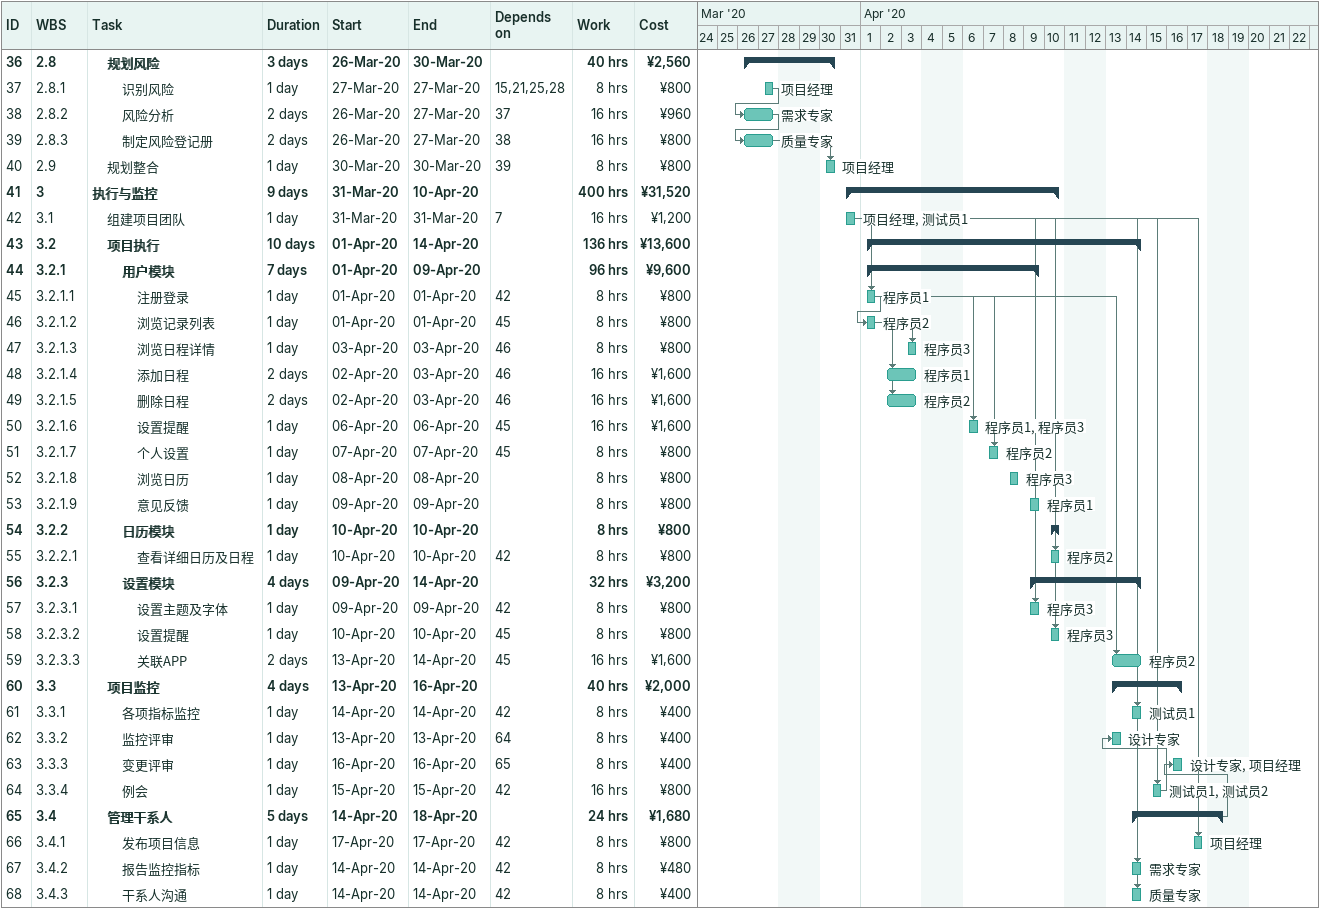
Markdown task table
| ID | WBS | Task | Duration | Start | Finish | Predecessors | Resources | Work (h) | Cost (¥) |
|---|---|---|---|---|---|---|---|---|---|
| 36 | 2.8 | **规划风险** | 3d | 2020-03-26 | 2020-03-30 |  |  | 40 | 2560 |
| 37 | 2.8.1 | 识别风险 | 1d | 2020-03-27 | 2020-03-27 | 15, 21, 25, 28 | 项目经理 | 8 | 800 |
| 38 | 2.8.2 | 风险分析 | 2d | 2020-03-26 | 2020-03-27 | 37 | 需求专家 | 16 | 960 |
| 39 | 2.8.3 | 制定风险登记册 | 2d | 2020-03-26 | 2020-03-27 | 38 | 质量专家 | 16 | 800 |
| 40 | 2.9 | 规划整合 | 1d | 2020-03-30 | 2020-03-30 | 39 | 项目经理 | 8 | 800 |
| 41 | 3 | **执行与监控** | 9d | 2020-03-31 | 2020-04-10 |  |  | 400 | 31520 |
| 42 | 3.1 | 组建项目团队 | 1d | 2020-03-31 | 2020-03-31 | 7 | 项目经理, 测试员1 | 16 | 1200 |
| 43 | 3.2 | **项目执行** | 10d | 2020-04-01 | 2020-04-14 |  |  | 136 | 13600 |
| 44 | 3.2.1 | **用户模块** | 7d | 2020-04-01 | 2020-04-09 |  |  | 96 | 9600 |
| 45 | 3.2.1.1 | 注册登录 | 1d | 2020-04-01 | 2020-04-01 | 42 | 程序员1 | 8 | 800 |
| 46 | 3.2.1.2 | 浏览记录列表 | 1d | 2020-04-01 | 2020-04-01 | 45 | 程序员2 | 8 | 800 |
| 47 | 3.2.1.3 | 浏览日程详情 | 1d | 2020-04-03 | 2020-04-03 | 46 | 程序员3 | 8 | 800 |
| 48 | 3.2.1.4 | 添加日程 | 2d | 2020-04-02 | 2020-04-03 | 46 | 程序员1 | 16 | 1600 |
| 49 | 3.2.1.5 | 删除日程 | 2d | 2020-04-02 | 2020-04-03 | 46 | 程序员2 | 16 | 1600 |
| 50 | 3.2.1.6 | 设置提醒 | 1d | 2020-04-06 | 2020-04-06 | 45 | 程序员1, 程序员3 | 16 | 1600 |
| 51 | 3.2.1.7 | 个人设置 | 1d | 2020-04-07 | 2020-04-07 | 45 | 程序员2 | 8 | 800 |
| 52 | 3.2.1.8 | 浏览日历 | 1d | 2020-04-08 | 2020-04-08 |  | 程序员3 | 8 | 800 |
| 53 | 3.2.1.9 | 意见反馈 | 1d | 2020-04-09 | 2020-04-09 |  | 程序员1 | 8 | 800 |
| 54 | 3.2.2 | **日历模块** | 1d | 2020-04-10 | 2020-04-10 |  |  | 8 | 800 |
| 55 | 3.2.2.1 | 查看详细日历及日程 | 1d | 2020-04-10 | 2020-04-10 | 42 | 程序员2 | 8 | 800 |
| 56 | 3.2.3 | **设置模块** | 4d | 2020-04-09 | 2020-04-14 |  |  | 32 | 3200 |
| 57 | 3.2.3.1 | 设置主题及字体 | 1d | 2020-04-09 | 2020-04-09 | 42 | 程序员3 | 8 | 800 |
| 58 | 3.2.3.2 | 设置提醒 | 1d | 2020-04-10 | 2020-04-10 | 45 | 程序员3 | 8 | 800 |
| 59 | 3.2.3.3 | 关联APP | 2d | 2020-04-13 | 2020-04-14 | 45 | 程序员2 | 16 | 1600 |
| 60 | 3.3 | **项目监控** | 4d | 2020-04-13 | 2020-04-16 |  |  | 40 | 2000 |
| 61 | 3.3.1 | 各项指标监控 | 1d | 2020-04-14 | 2020-04-14 | 42 | 测试员1 | 8 | 400 |
| 62 | 3.3.2 | 监控评审 | 1d | 2020-04-13 | 2020-04-13 | 64 | 设计专家 | 8 | 400 |
| 63 | 3.3.3 | 变更评审 | 1d | 2020-04-16 | 2020-04-16 | 65 | 设计专家, 项目经理 | 8 | 400 |
| 64 | 3.3.4 | 例会 | 1d | 2020-04-15 | 2020-04-15 | 42 | 测试员1, 测试员2 | 16 | 800 |
| 65 | 3.4 | **管理干系人** | 5d | 2020-04-14 | 2020-04-18 |  |  | 24 | 1680 |
| 66 | 3.4.1 | 发布项目信息 | 1d | 2020-04-17 | 2020-04-17 | 42 | 项目经理 | 8 | 800 |
| 67 | 3.4.2 | 报告监控指标 | 1d | 2020-04-14 | 2020-04-14 | 42 | 需求专家 | 8 | 480 |
| 68 | 3.4.3 | 干系人沟通 | 1d | 2020-04-14 | 2020-04-14 | 42 | 质量专家 | 8 | 400 |
